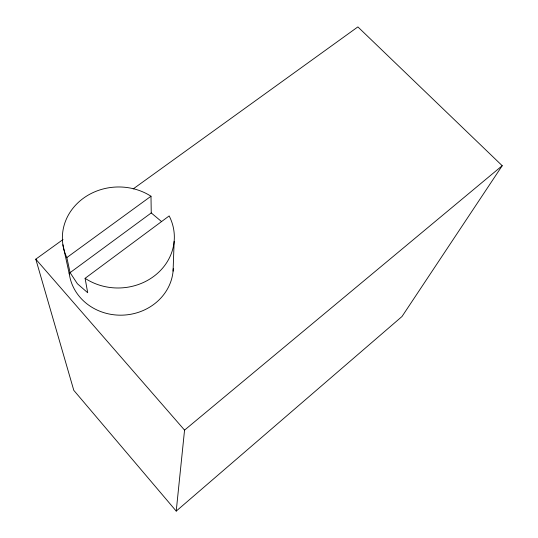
<?xml version="1.0" encoding="UTF-8"?>
<svg xmlns="http://www.w3.org/2000/svg" width="538" height="538" viewBox="0 0 538 538"><rect width="100%" height="100%" fill="white"/><g stroke="black" fill="none" stroke-linecap="round" stroke-linejoin="round"><path stroke-width="0.81" d="M173.088 271.159L174.137 241.428M63.027 239.524L35.79 259.168L73.8 390.339L176.222 511.1L184.554 430.118L502.21 165.711L357.878 26.9L133.162 188.946M502.21 165.711L402.007 316.505L176.222 511.1M85.091 278.321L169.161 215.926A55.992 50.505 -2 0 1 153.74 276.397A55.992 50.505 -2 0 1 85.091 278.321L87.707 292.739L77.398 283.755L70.088 272.645L66.84 257.574A55.992 50.505 -2 0 1 83.356 198.28A55.992 50.505 -2 0 1 150.99 196.229L151.245 212.934L161.38 221.434M70.088 272.645L151.245 212.934M66.84 257.574L150.99 196.229M35.79 259.168L184.554 430.118M62.899 244.75L69.422 274.602M173.249 268.691A52.199 47.647 -2.9 0 1 122.946 315.134A52.199 47.647 -2.9 0 1 69.194 272.954"/></g></svg>
